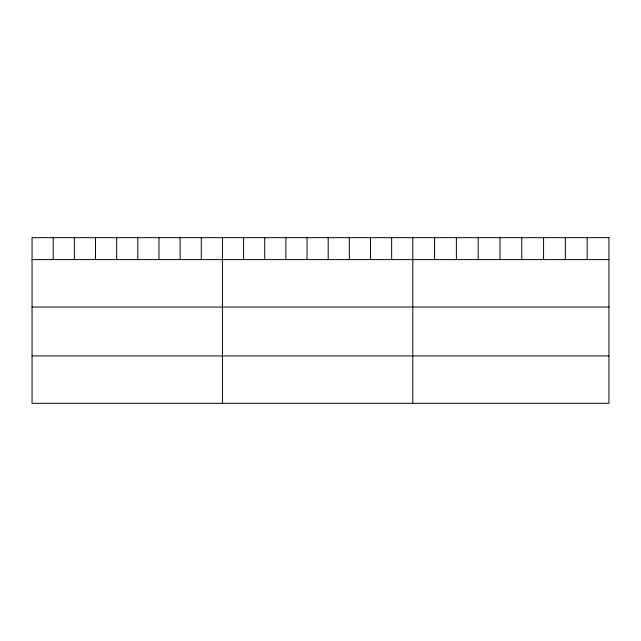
<?xml version="1.0" encoding="UTF-8"?>
<svg xmlns="http://www.w3.org/2000/svg" width="641" height="641" viewBox="0 0 641 641"><rect width="100%" height="100%" fill="white"/><g stroke="black" fill="none" stroke-linecap="round" stroke-linejoin="round"><path stroke-width="0.96" d="M32.05 259.605L608.95 259.605M32.05 307.039L608.95 307.039M32.05 355.907L608.95 355.907M587.156 237.667L587.156 259.605M565.362 237.667L565.362 259.605M543.568 237.667L543.568 259.605M521.774 237.667L521.774 259.605M499.98 237.667L499.98 259.605M478.186 237.667L478.186 259.605M456.392 237.667L456.392 259.605M434.598 237.667L434.598 259.605M412.804 237.667L412.804 403.333M391.651 237.667L391.651 259.605M370.498 237.667L370.498 259.605M349.345 237.667L349.345 259.605M328.192 237.667L328.192 259.605M307.039 237.667L307.039 259.605M285.886 237.667L285.886 259.605M264.733 237.667L264.733 259.605M243.58 237.667L243.58 259.605M222.427 237.667L222.427 403.333M201.274 237.667L201.274 259.605M180.121 237.667L180.121 259.605M158.968 237.667L158.968 259.605M137.815 237.667L137.815 259.605M116.662 237.667L116.662 259.605M95.509 237.667L95.509 259.605M74.356 237.667L74.356 259.605M53.203 237.667L53.203 259.605M608.95 237.667L32.05 237.667L32.05 403.333L608.95 403.333L608.95 237.667"/></g></svg>
